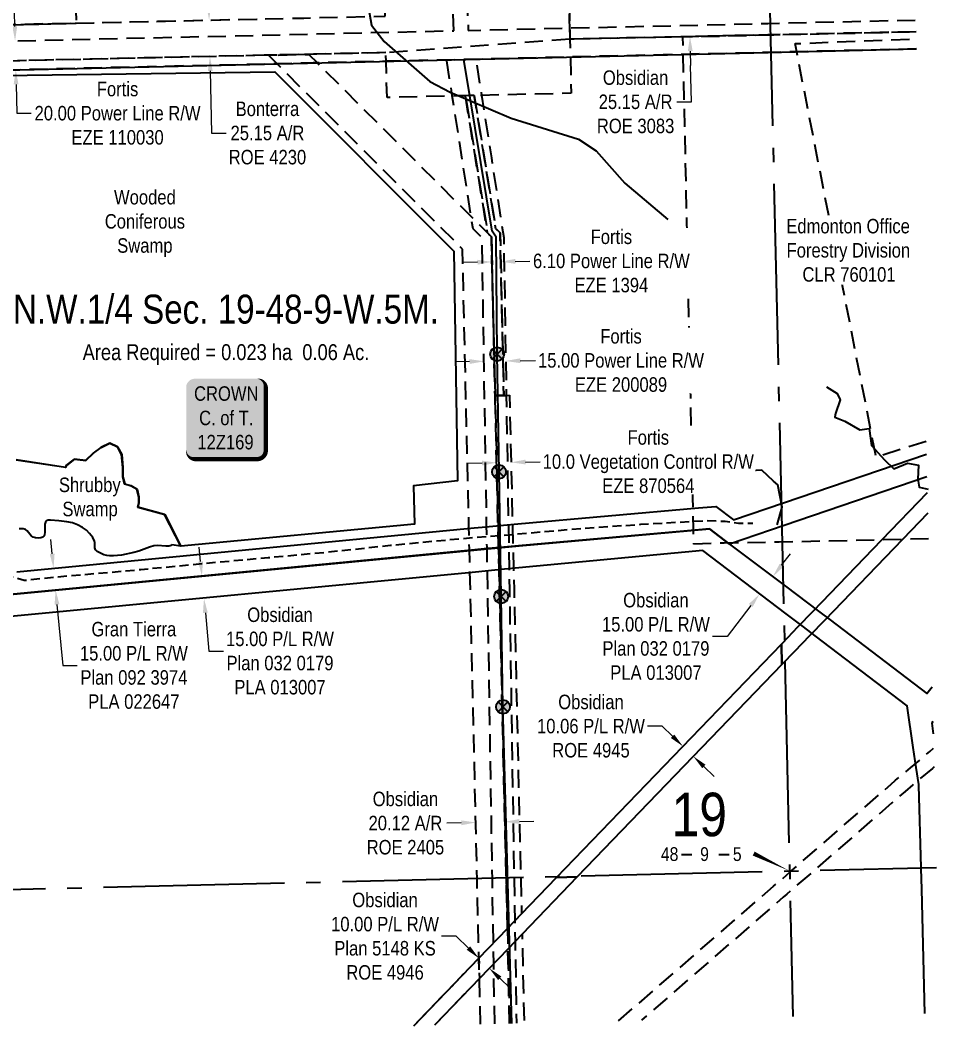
# Model space of a CAD drawing. Extents: x 612316 to 614932, y 5890532 to 5892958.
# Drawn here: x 612749 to 613382, y 5890847 to 5891552 of the extents above; entities that cross this region are included whole.
import ezdxf
from ezdxf.enums import TextEntityAlignment as Align

# ---------------------------------------------------------------- set-up
doc = ezdxf.new("R2010")
doc.units = 0
doc.header["$LTSCALE"] = 5
doc.header["$PDSIZE"] = 0.5
for name, pattern in [('foc-ACCESSROAD', [3.75, 2.5, -1.25]), ('foc-FLOWLINE', [3.75, 2.5, -1.25]), ('foc-QUARTERLINE', [33, 25, -3, 2, -3]), ('POWERLINE5', [7.8, 2.4, -0.6, 0.6, -0.6, 0.6, -0.6, 2.4]), ('UG_PIPE', [1.875, 1.25, -0.625])]:
    doc.linetypes.add(name, pattern=pattern)
doc.layers.get('Defpoints').update_dxf_attribs({"color": 9})
for name, color, linetype in [('10', 1, 'Continuous'), ('9', 3, 'Continuous'), ('AS-OWNER', 7, 'Continuous'), ('AS-PIPE-UG', 44, 'UG_PIPE'), ('AS-POWER', 104, 'foc-POWER'), ('AS-POWER-EXISTING', 72, 'POWERLINE5'), ('C-AR', 13, 'foc-ACCESSROAD'), ('C-RW', 13, 'Continuous'), ('C-SYMBOL', 7, 'Continuous'), ('C-WS', 13, 'foc-ACCESSROAD'), ('F-AR', 190, 'foc-ACCESSROAD'), ('F-EZE', 190, 'foc-FLOWLINE'), ('F-RW', 190, 'Continuous'), ('F-WS', 190, 'foc-ACCESSROAD'), ('L-AREAREQUIRED', 7, 'Continuous'), ('L-SECLBL', 7, 'Continuous'), ('L-SECQ', 8, 'foc-QUARTERLINE'), ('T-SLOPE', 48, 'Continuous'), ('T-WATER', 160, 'Continuous'), ('WETLAND', 143, 'Continuous')]:
    doc.layers.add(name, color=color, linetype=linetype)
for name, color, linetype, lineweight in [('C-RW-T', 13, 'Continuous', 9), ('C-WS-T', 13, 'Continuous', 9), ('F-AR-T', 190, 'Continuous', 9), ('F-EZE-T', 190, 'Continuous', 9), ('F-RW-T', 190, 'Continuous', 9), ('F-WS-T', 190, 'Continuous', 9)]:
    doc.layers.add(name, color=color, linetype=linetype, lineweight=lineweight)
doc.styles.add('100L', font='ARIALN.TTF', dxfattribs={"height": 11})
doc.styles.add('175L', font='ARIALN.TTF', dxfattribs={"height": 20})
doc.styles.add('80', font='ARIALN.TTF', dxfattribs={"height": 10})
doc.styles.add('80CG', font='ARIALN.TTF', dxfattribs={"height": 10})
doc.styles.add('80L', font='ARIALN.TTF', dxfattribs={"height": 10})
doc.styles.add('foc-LtypeFont', font='ARIALN.TTF', dxfattribs={"height": 7.35})
doc.styles.add('SIMPLEX', font='ARIALN.TTF')
doc.linetypes.add('foc-POWER', pattern='A,6,-1,["P",foc-LtypeFont,S=0.2,R=0,X=-0.625,Y=-0.75],-1.24,4', length=12.24)
doc.linetypes.add('foc-TOPO-flowdirection-NOLINE', pattern='A,0,[">",foc-LtypeFont,S=0.3,R=0,X=0,Y=-0.945],-20,[">",foc-LtypeFont,S=0.3,R=0,X=0,Y=-0.945],0', length=20)
doc.dimstyles.new('Compass 5 000', dxfattribs={"dimscale": 5, "dimtxt": 9, "dimasz": 2, "dimexe": 0.2, "dimexo": 0.0625, "dimgap": 0.5, "dimtad": 0, "dimtih": 1, "dimtoh": 1, "dimzin": 0, "dimdsep": 46, "dimtxsty": '80CG', "dimcen": 0.1, "dimse1": 1, "dimse2": 1, "dimclrd": 256, "dimclrt": 256, "dimaunit": 1, "dimadec": 4, "dimazin": 0, "dimtfac": 0.06, "dimtofl": 0, "dimtmove": 0, "dimatfit": 1, "dimfxl": 0.2, "dimtolj": 1, "dimtzin": 0, "dimlwd": -1, "dimarcsym": 0})

# ---------------------------------------------------------------- blocks, each defined once
blk = doc.blocks.new('L-SECLBL')
at = {"layer": '9', "color": 7}
for p, q in [((-5.08, -27.83), (-12.29, -27.83)), ((20.7, -27.83), (13.5, -27.83))]:
    blk.add_line(p, q, dxfattribs=at)
at = {"layer": '10', "color": 2, "style": 'SIMPLEX'}
blk.add_attdef('SEC', text='', height=30, dxfattribs=at).set_placement((0, 0), align=Align.MIDDLE)
at = {"layer": '10', "color": 5, "style": '80L'}
blk.add_attdef('TWP', text='', height=9.5, dxfattribs=at).set_placement((-14.43, -27.37), align=Align.MIDDLE_RIGHT)
blk.add_attdef('RGE', text='', height=9.5, dxfattribs=at).set_placement((3.62, -27.37), align=Align.MIDDLE_CENTER)
blk.add_attdef('MER', text='', height=9.5, dxfattribs=at).set_placement((23.17, -27.37), align=Align.MIDDLE_LEFT)
blk = doc.blocks.new('*D422')
at = {"layer": 'C-RW-T', "transparency": 16777216}
for p, q in [((613274.76, 5891176.31), (613280.84, 5891184.25)), ((613253.48, 5891148.52), (613237.09, 5891127.11)), ((613237.09, 5891127.11), (613227.09, 5891127.11))]:
    blk.add_line(p, q, dxfattribs=at)
for points in [[(613273.44, 5891177.32), (613276.09, 5891175.29), (613268.68, 5891168.37)], [(613252.16, 5891149.53), (613254.8, 5891147.5), (613259.56, 5891156.45)]]:
    blk.add_solid(points, dxfattribs=at)
at = {"layer": 'Defpoints', "color": 0, "transparency": 16777216}
for p in [(613252.78, 5891180.55), (613243.66, 5891168.63), (613259.56, 5891156.45)]:
    blk.add_point(p, dxfattribs=at)
at = {"layer": 'C-RW-T', "transparency": 16777216, "insert": (613188, 5891127.11), "char_height": 10, "attachment_point": 5, "style": '80CG'}
blk.add_mtext('\\A1;Obsidian\\P15.00 P/L R/W\\PPlan 032 0179\\PPLA 013007', dxfattribs=at)
blk = doc.blocks.new('*D423')
at = {"layer": 'C-RW-T', "transparency": 16777216}
for p, q in [((612873.64, 5891178.77), (612872.72, 5891188.73)), ((612876.93, 5891143.37), (612879.38, 5891117.03)), ((612879.38, 5891117.03), (612889.38, 5891117.03))]:
    blk.add_line(p, q, dxfattribs=at)
for points in [[(612875.3, 5891178.93), (612871.98, 5891178.62), (612874.57, 5891168.82)], [(612878.59, 5891143.53), (612875.27, 5891143.22), (612876.01, 5891153.33)]]:
    blk.add_solid(points, dxfattribs=at)
at = {"layer": 'Defpoints', "color": 0, "transparency": 16777216}
for p in [(612941.55, 5891175.04), (612942.99, 5891159.56), (612876.01, 5891153.33)]:
    blk.add_point(p, dxfattribs=at)
at = {"layer": 'C-RW-T', "transparency": 16777216, "insert": (612928.47, 5891117.03), "char_height": 10, "attachment_point": 5, "style": '80CG'}
blk.add_mtext('\\A1;Obsidian\\P15.00 P/L R/W\\PPlan 032 0179\\PPLA 013007', dxfattribs=at)
blk = doc.blocks.new('*D425')
at = {"layer": 'C-RW-T', "transparency": 16777216}
for p, q in [((613053.64, 5890998.47), (613043.64, 5890998.24)), ((613093.75, 5890999.4), (613103.75, 5890999.64))]:
    blk.add_line(p, q, dxfattribs=at)
for points in [[(613053.6, 5891000.14), (613053.67, 5890996.81), (613063.63, 5890998.71)], [(613093.71, 5891001.07), (613093.79, 5890997.74), (613083.76, 5890999.17)]]:
    blk.add_solid(points, dxfattribs=at)
at = {"layer": 'Defpoints', "color": 0, "transparency": 16777216}
for p in [(613062.55, 5891045.45), (613082.67, 5891045.92), (613063.63, 5890998.71)]:
    blk.add_point(p, dxfattribs=at)
at = {"layer": 'C-RW-T', "transparency": 16777216, "insert": (613015.07, 5890998.24), "char_height": 10, "attachment_point": 5, "style": '80CG'}
blk.add_mtext('\\A1;Obsidian\\P20.12 A/R\\PROE 2405', dxfattribs=at)
blk = doc.blocks.new('*D426')
at = {"layer": 'C-RW-T', "transparency": 16777216}
for p, q in [((613192.25, 5891065.18), (613182.25, 5891065.18)), ((613199.46, 5891058.24), (613192.25, 5891065.18)), ((613221.1, 5891037.39), (613228.3, 5891030.45))]:
    blk.add_line(p, q, dxfattribs=at)
for points in [[(613200.61, 5891059.44), (613198.3, 5891057.04), (613206.66, 5891051.3)], [(613222.26, 5891038.59), (613219.94, 5891036.19), (613213.9, 5891044.32)]]:
    blk.add_solid(points, dxfattribs=at)
at = {"layer": 'Defpoints', "color": 0, "transparency": 16777216}
for p in [(613219.12, 5891064.24), (613226.36, 5891057.26), (613206.66, 5891051.3)]:
    blk.add_point(p, dxfattribs=at)
at = {"layer": 'C-RW-T', "transparency": 16777216, "insert": (613143.17, 5891065.18), "char_height": 10, "attachment_point": 5, "style": '80CG'}
blk.add_mtext('\\A1;Obsidian\\P10.06 P/L R/W\\PROE 4945', dxfattribs=at)
blk = doc.blocks.new('*D427')
at = {"layer": 'C-RW-T', "transparency": 16777216}
for p, q in [((613050.08, 5890920.17), (613040.08, 5890920.17)), ((613058.56, 5890911.99), (613050.08, 5890920.17)), ((613080.18, 5890891.18), (613087.38, 5890884.24))]:
    blk.add_line(p, q, dxfattribs=at)
for points in [[(613059.72, 5890913.19), (613057.41, 5890910.79), (613065.77, 5890905.05)], [(613081.33, 5890892.38), (613079.02, 5890889.98), (613072.97, 5890898.11)]]:
    blk.add_solid(points, dxfattribs=at)
at = {"layer": 'Defpoints', "color": 0, "transparency": 16777216}
for p in [(613103.7, 5890944.44), (613110.9, 5890937.5), (613072.97, 5890898.11)]:
    blk.add_point(p, dxfattribs=at)
at = {"layer": 'C-RW-T', "transparency": 16777216, "insert": (613000.99, 5890920.17), "char_height": 10, "attachment_point": 5, "style": '80CG'}
blk.add_mtext('\\A1;Obsidian\\P10.00 P/L R/W\\PPlan 5148 KS\\PROE 4946', dxfattribs=at)
blk = doc.blocks.new('*D428')
at = {"layer": 'C-RW-T', "transparency": 16777216}
for p, q in [((612884.9, 5891658.66), (612884.66, 5891668.65)), ((612885.75, 5891623.65), (612886.6, 5891588.43)), ((612886.6, 5891588.43), (612896.6, 5891588.43))]:
    blk.add_line(p, q, dxfattribs=at)
for points in [[(612886.57, 5891658.7), (612883.24, 5891658.62), (612885.15, 5891648.66)], [(612887.42, 5891623.69), (612884.08, 5891623.61), (612885.51, 5891633.65)]]:
    blk.add_solid(points, dxfattribs=at)
at = {"layer": 'Defpoints', "color": 0, "transparency": 16777216}
for p in [(612897.6, 5891648.96), (612885.51, 5891633.65), (612897.97, 5891633.95)]:
    blk.add_point(p, dxfattribs=at)
at = {"layer": 'C-RW-T', "transparency": 16777216, "insert": (612935.69, 5891588.43), "char_height": 10, "attachment_point": 5, "style": '80CG', "bg_fill": 3, "box_fill_scale": 1.1, "bg_fill_color": 256, "bg_fill_true_color": 13158600, "bg_fill_transparency": 0}
blk.add_mtext('\\A1;Obsidian\\P15.00 P/L R/W\\PPlan 882 1929\\PPLA 870681', dxfattribs=at)
blk = doc.blocks.new('*D429')
at = {"layer": 'C-WS-T', "transparency": 16777216}
for p, q in [((613210.74, 5891576.31), (613210.52, 5891586.3)), ((613211.72, 5891531.17), (613211.94, 5891521.17)), ((613212.48, 5891496.11), (613211.94, 5891521.17)), ((613202.48, 5891496.11), (613212.48, 5891496.11))]:
    blk.add_line(p, q, dxfattribs=at)
for points in [[(613212.41, 5891576.34), (613209.07, 5891576.27), (613210.96, 5891566.31)], [(613213.39, 5891531.2), (613210.05, 5891531.13), (613211.5, 5891541.16)]]:
    blk.add_solid(points, dxfattribs=at)
at = {"layer": 'Defpoints', "color": 0, "transparency": 16777216}
for p in [(613170.26, 5891565.42), (613170.81, 5891540.28), (613211.5, 5891541.16)]:
    blk.add_point(p, dxfattribs=at)
at = {"layer": 'C-WS-T', "transparency": 16777216, "insert": (613173.95, 5891496.11), "char_height": 10, "attachment_point": 5, "style": '80CG'}
blk.add_mtext('\\A1;Obsidian\\P25.15 A/R\\PROE 3083', dxfattribs=at)
blk = doc.blocks.new('*D430')
at = {"layer": 'Defpoints', "color": 0, "transparency": 16777216}
for p in [(612888.68, 5891552.75), (612880.1, 5891527.42), (612889.24, 5891527.63)]:
    blk.add_point(p, dxfattribs=at)
at = {"layer": 'F-AR-T', "transparency": 16777216}
for p, q in [((612879.32, 5891562.55), (612879.1, 5891572.55)), ((612880.33, 5891517.43), (612881.28, 5891474.58)), ((612881.28, 5891474.58), (612891.28, 5891474.58))]:
    blk.add_line(p, q, dxfattribs=at)
for points in [[(612880.99, 5891562.58), (612877.66, 5891562.51), (612879.54, 5891552.55)], [(612881.99, 5891517.46), (612878.66, 5891517.39), (612880.1, 5891527.42)]]:
    blk.add_solid(points, dxfattribs=at)
at = {"layer": 'F-AR-T', "transparency": 16777216, "insert": (612919.81, 5891474.58), "char_height": 10, "attachment_point": 5, "style": '80CG'}
blk.add_mtext('\\A1;Bonterra\\P25.15 A/R\\PROE 4230', dxfattribs=at)
blk = doc.blocks.new('*D431')
at = {"layer": 'Defpoints', "color": 0, "transparency": 16777216}
for p in [(612854.9, 5891540.74), (612746.05, 5891518.21), (612855.36, 5891520.74)]:
    blk.add_point(p, dxfattribs=at)
at = {"layer": 'F-EZE-T', "transparency": 16777216}
for p, q in [((612745.35, 5891548.2), (612745.12, 5891558.2)), ((612746.28, 5891508.21), (612746.74, 5891488.24)), ((612746.74, 5891488.24), (612756.74, 5891488.24))]:
    blk.add_line(p, q, dxfattribs=at)
for points in [[(612747.02, 5891548.24), (612743.68, 5891548.16), (612745.58, 5891538.2)], [(612747.94, 5891508.25), (612744.61, 5891508.17), (612746.05, 5891518.21)]]:
    blk.add_solid(points, dxfattribs=at)
at = {"layer": 'F-EZE-T', "transparency": 16777216, "insert": (612816.33, 5891488.24), "char_height": 10, "attachment_point": 5, "style": '80CG'}
blk.add_mtext('\\A1;Fortis\\P20.00 Power Line R/W\\PEZE 110030', dxfattribs=at)
blk = doc.blocks.new('*D435')
at = {"layer": 'Defpoints', "color": 0, "transparency": 16777216}
for p in [(613068.79, 5891349.53), (613083.79, 5891349.77), (613084.31, 5891317.27)]:
    blk.add_point(p, dxfattribs=at)
at = {"layer": 'F-EZE-T', "transparency": 16777216}
for p, q in [((613059.32, 5891316.87), (613049.32, 5891316.71)), ((613094.31, 5891317.43), (613104.76, 5891317.6))]:
    blk.add_line(p, q, dxfattribs=at)
for points in [[(613059.29, 5891318.53), (613059.35, 5891315.2), (613069.32, 5891317.03)], [(613094.28, 5891319.1), (613094.34, 5891315.77), (613084.31, 5891317.27)]]:
    blk.add_solid(points, dxfattribs=at)
at = {"layer": 'F-EZE-T', "transparency": 16777216, "insert": (613163.9, 5891317.6), "char_height": 10, "attachment_point": 5, "style": '80CG', "bg_fill": 3, "box_fill_scale": 1.1, "bg_fill_color": 256, "bg_fill_true_color": 13158600, "bg_fill_transparency": 0}
blk.add_mtext('\\A1;Fortis\\P15.00 Power Line R/W\\PEZE 200089', dxfattribs=at)
blk = doc.blocks.new('*D436')
at = {"layer": 'Defpoints', "color": 0, "transparency": 16777216}
for p in [(613077.61, 5891264.08), (613087.59, 5891264.31), (613087.99, 5891247.28)]:
    blk.add_point(p, dxfattribs=at)
at = {"layer": 'F-EZE-T', "transparency": 16777216}
for p, q in [((613068.02, 5891246.82), (613058.02, 5891246.58)), ((613097.99, 5891247.52), (613107.99, 5891247.75))]:
    blk.add_line(p, q, dxfattribs=at)
for points in [[(613067.98, 5891248.48), (613068.05, 5891245.15), (613078.01, 5891247.05)], [(613097.95, 5891249.18), (613098.03, 5891245.85), (613087.99, 5891247.28)]]:
    blk.add_solid(points, dxfattribs=at)
at = {"layer": 'F-EZE-T', "transparency": 16777216, "insert": (613182.74, 5891247.75), "char_height": 10, "attachment_point": 5, "style": '80CG', "bg_fill": 3, "box_fill_scale": 1.1, "bg_fill_color": 256, "bg_fill_true_color": 13158600, "bg_fill_transparency": 0}
blk.add_mtext('\\A1;Fortis\\P10.0 Vegetation Control R/W\\PEZE 870564', dxfattribs=at)
blk = doc.blocks.new('*D437')
at = {"layer": 'Defpoints', "color": 0, "transparency": 16777216}
for p in [(613080.89, 5891385.8), (613075.84, 5891340.7), (613081.92, 5891340.84)]:
    blk.add_point(p, dxfattribs=at)
at = {"layer": 'F-EZE-T', "transparency": 16777216}
for p, q in [((613064.81, 5891385.43), (613054.81, 5891385.2)), ((613090.89, 5891386.03), (613100.89, 5891386.26))]:
    blk.add_line(p, q, dxfattribs=at)
for points in [[(613064.77, 5891387.1), (613064.85, 5891383.77), (613074.8, 5891385.66)], [(613090.85, 5891387.7), (613090.93, 5891384.36), (613080.89, 5891385.8)]]:
    blk.add_solid(points, dxfattribs=at)
at = {"layer": 'F-EZE-T', "transparency": 16777216, "insert": (613157.25, 5891386.26), "char_height": 10, "attachment_point": 5, "style": '80CG', "bg_fill": 3, "box_fill_scale": 1.1, "bg_fill_color": 256, "bg_fill_true_color": 13158600, "bg_fill_transparency": 0}
blk.add_mtext('\\A1;Fortis\\P6.10 Power Line R/W\\PEZE 1394', dxfattribs=at)
blk = doc.blocks.new('*D438')
at = {"layer": 'Defpoints', "color": 0, "transparency": 16777216}
for p in [(612797.91, 5891176.56), (612773.56, 5891159.17), (612799.33, 5891161.62)]:
    blk.add_point(p, dxfattribs=at)
at = {"layer": 'F-RW-T', "transparency": 16777216}
for p, q in [((612771.19, 5891184.07), (612770.25, 5891194.02)), ((612774.51, 5891149.21), (612778.51, 5891107.1)), ((612778.51, 5891107.1), (612788.51, 5891107.1))]:
    blk.add_line(p, q, dxfattribs=at)
for points in [[(612772.85, 5891184.22), (612769.54, 5891183.91), (612772.14, 5891174.11)], [(612776.16, 5891149.37), (612772.85, 5891149.06), (612773.56, 5891159.17)]]:
    blk.add_solid(points, dxfattribs=at)
at = {"layer": 'F-RW-T', "transparency": 16777216, "insert": (612827.59, 5891107.1), "char_height": 10, "attachment_point": 5, "style": '80CG'}
blk.add_mtext('\\A1;Gran Tierra\\P15.00 P/L R/W\\PPlan 092 3974\\PPLA 022647', dxfattribs=at)
blk = doc.blocks.new('POWERPOLE')
h = blk.add_hatch(color=255)
edge = h.paths.add_edge_path()
edge.add_arc((0, 0), 0.96, 0, 360)
at = {"linetype": 'Continuous'}
for p, q in [((0.68, -0.68), (-0.68, 0.68)), ((-0.68, -0.68), (0.68, 0.68))]:
    blk.add_line(p, q, dxfattribs=at)
blk.add_circle((0, 0), 0.96, dxfattribs=at)
blk = doc.blocks.new('*U457')
h = blk.add_hatch(color=255)
edge = h.paths.add_edge_path()
edge.add_line((-21.5, -28.5), (21.5, -28.5))
edge.add_arc((21.5, -22.5), 6, 270, 360)
edge.add_line((27.5, -22.5), (27.5, 21))
edge.add_arc((21.5, 21), 6, 0, 90)
edge.add_line((21.5, 27), (-21.5, 27))
edge.add_arc((-21.5, 21), 6, 90, 180)
edge.add_line((-27.5, 21), (-27.5, -22.5))
edge.add_arc((-21.5, -22.5), 6, 180, 270)
at = {"color": 14, "flags": 128}
blk.add_lwpolyline([(-21.5, -28.5, 3, 3, 0), (21.5, -28.5, 3, 3, 0.414214), (27.5, -22.5, 3, 3, 0), (27.5, 21, 3, 0, 0.414214), (21.5, 27, 0, 0, 0), (-21.5, 27, 0, 0, 0.414214), (-27.5, 21, 0, 0, 0), (-27.5, -22.5, 0, 3, 0.414214)], format="xyseb", close=True, dxfattribs=at)
at = {"color": 14, "style": '80'}
blk.add_attdef('ENTER_TEXT_001', (-26.85, -4.92), '', height=10, dxfattribs=at)

msp = doc.modelspace()

# ---------------------------------------------------------------- linework, layer by layer
at = {"layer": 'AS-PIPE-UG', "flags": 128}
msp.add_lwpolyline([(612498.58, 5891207.483), (612521.492, 5891208.147), (612547.125, 5891208.459), (612572.439, 5891209.513), (612601.829, 5891210.162), (612624.884, 5891210.695), (612650.835, 5891211.828), (612665.73, 5891211.109), (612674.047, 5891211.163), (612679.461, 5891210.425), (612689.743, 5891206.784), (612701.46, 5891199.426), (612715.7, 5891191.57), (612727.946, 5891178.479), (612734.801, 5891174.003), (612742.986, 5891168.592), (612751.956, 5891165.912), (612772.942, 5891168.174), (612790.912, 5891169.64), (612832.442, 5891173.363), (612875.096, 5891177.498), (612920.412, 5891181.606), (612962.004, 5891185.462), (613004.863, 5891190.061), (613054.015, 5891194.755), (613090.991, 5891197.731), (613136.111, 5891201.664), (613177.528, 5891204.517), (613222.379, 5891207.077), (613235.863, 5891206.668), (613244.974, 5891205.25), (613254.933, 5891205.344)], dxfattribs=at)
at = {"layer": 'AS-POWER', "flags": 128}
for points in [[(612609.173, 5891521.387), (612609.321, 5891515.039), (613265.589, 5891530.271), (613367.854, 5891532.644)], [(613088.634, 5890860.006), (613082.407, 5891078.557), (613081.125, 5891154.723), (613079.68, 5891240.766), (613078.438, 5891321.952), (613077.598, 5891402.771), (613074.953, 5891406.884), (613055.324, 5891525.381)]]:
    msp.add_lwpolyline(points, dxfattribs=at)
at = {"layer": 'C-AR', "flags": 128}
msp.add_lwpolyline([(613020.76, 5890858.371), (613065.804, 5890905.113), (613066.132, 5890890.965), (613035.055, 5890858.715)], dxfattribs=at)
at = {"layer": 'C-RW', "flags": 128}
for points in [[(613375.732, 5891212.248), (613358.18, 5891194.036), (613304.539, 5891138.385), (613294.063, 5891127.515), (613283.578, 5891116.638), (613274.918, 5891107.65), (613274.605, 5891121.823), (613275.535, 5891122.788), (613286.019, 5891133.665), (613296.496, 5891144.535), (613343.913, 5891193.729), (613375.385, 5891226.381)], [(613020.76, 5890858.371), (613065.804, 5890905.113), (613085.467, 5890925.517), (613095.24, 5890935.659), (613119.414, 5890960.755), (613133.705, 5890961.096), (613095.569, 5890921.513), (613085.796, 5890911.37), (613066.132, 5890890.965), (613035.055, 5890858.715)]]:
    msp.add_lwpolyline(points, dxfattribs=at)
at = {"layer": 'C-RW'}
for points in [[(612742.193, 5891156.17), (613093.541, 5891189.756), (613093.541, 5891189.756), (613093.541, 5891189.756), (613093.541, 5891189.756), (613224.974, 5891201.409), (613224.974, 5891201.409), (613238.853, 5891190.835), (613277.479, 5891161.939), (613300.294, 5891144.644), (613308.351, 5891138.512), (613375.139, 5891087.686), (613378.681, 5891092.339)], [(613373.671, 5890866.875), (613371.465, 5890952.591), (613371.096, 5890966.933), (613371.079, 5890967.598), (613369.623, 5891024.175), (613369.502, 5891024.99), (613367.761, 5891036.7), (613365.703, 5891050.534), (613361.447, 5891079.259), (613297.9, 5891127.618), (613289.842, 5891133.75), (613277.947, 5891142.735), (613220.465, 5891186.544), (613093.424, 5891174.431), (613083.439, 5891173.479), (613063.35, 5891171.564), (612740.196, 5891140.771)], [(613379.27, 5891068.357), (613378.387, 5891067.196), (613379.48, 5891059.846)]]:
    msp.add_lwpolyline(points, dxfattribs=at)
at = {"layer": 'C-RW', "flags": 128}
msp.add_lwpolyline([(613274.918, 5891107.65), (613133.705, 5890961.096), (613119.414, 5890960.755), (613274.605, 5891121.823), (613274.918, 5891107.65)], close=True, dxfattribs=at)
at = {"layer": 'C-WS'}
msp.add_line((613367.561, 5891544.558), (613128.632, 5891539.36), dxfattribs=at)
at = {"layer": 'C-WS', "flags": 128}
for points in [[(612786.106, 5891621.237), (612787.726, 5891550.393), (612738.956, 5891549.288), (612728.442, 5891549.049), (612667.69, 5891547.672), (612665.823, 5891628.334), (612783.204, 5891631.176), (612785.854, 5891631.24), (612786.106, 5891621.237)], [(613128.058, 5891564.517), (613128.319, 5891553.071), (613128.456, 5891547.083), (613128.632, 5891539.36), (613128.778, 5891532.955), (613128.911, 5891527.091), (613129.483, 5891502.047), (613062.596, 5891500.521), (613056.459, 5891500.381), (613002.344, 5891499.147), (613001.72, 5891524.135), (613001.571, 5891530.11), (612948.377, 5891528.908), (612945.363, 5891528.842), (612920.476, 5891528.319), (612917.462, 5891528.256), (612659.538, 5891522.506), (612647.649, 5891522.241), (612622.625, 5891521.686), (612609.173, 5891521.387), (612584.165, 5891520.832), (612554.183, 5891520.135), (612504.835, 5891518.883), (612489.584, 5891518.494), (612473.853, 5891518.094), (612473.274, 5891543.252), (612489.099, 5891543.654), (612504.35, 5891544.041), (612553.573, 5891545.29), (612583.589, 5891545.982), (612667.69, 5891547.672), (612728.442, 5891549.049), (612738.956, 5891549.288), (612787.726, 5891550.393), (612916.917, 5891553.414), (612944.812, 5891554), (613000.996, 5891555.281), (612999.445, 5891626.286), (613032.651, 5891627.043), (613052.777, 5891627.502), (613126.583, 5891629.186), (613128.058, 5891564.517)]]:
    msp.add_lwpolyline(points, close=True, dxfattribs=at)
for points in [[(613367.563, 5891544.5), (613265.323, 5891542.298), (613206.613, 5891541.036), (613128.632, 5891539.36), (613128.456, 5891547.083), (613128.319, 5891553.071), (613128.058, 5891564.517), (613264.768, 5891567.455), (613366.944, 5891569.651)], [(613066.861, 5890859.482), (613066.131, 5890890.965), (613065.803, 5890905.112), (613064.543, 5890959.443), (613059.963, 5891156.963), (613059.613, 5891172.003), (613059.246, 5891187.831), (613058.897, 5891202.874), (613054.451, 5891394.498), (612926.415, 5891522.386), (612920.476, 5891528.319), (612945.363, 5891528.842), (612948.377, 5891528.908), (612954.256, 5891523.033), (613060.441, 5891416.97), (613071.763, 5891405.661), (613074.39, 5891403.037), (613076.934, 5891293.359), (613078.993, 5891204.674), (613079.342, 5891189.639), (613079.708, 5891173.872), (613080.056, 5891158.832), (613084.668, 5890959.924), (613085.467, 5890925.518), (613085.795, 5890911.37), (613086.987, 5890859.967)], [(613162.242, 5890861.78), (613269.236, 5890954.676), (613278.124, 5890962.392), (613280.68, 5890964.611), (613350.22, 5891024.988), (613353.469, 5891027.81), (613363.713, 5891036.436), (613377.206, 5891047.799), (613379.724, 5891049.92)], [(613380.041, 5891037.028), (613378.92, 5891036.085), (613365.427, 5891024.722), (613360.068, 5891020.208), (613350.809, 5891012.168), (613296.466, 5890964.986), (613278.413, 5890949.313), (613275.835, 5890947.075), (613178.033, 5890862.161)]]:
    msp.add_lwpolyline(points, dxfattribs=at)
at = {"layer": 'F-AR'}
for points in [[(612738.956, 5891549.288), (612787.726, 5891550.393), (612916.917, 5891553.414)], [(613367.563, 5891544.5), (613265.324, 5891542.298), (613206.613, 5891541.036), (613128.632, 5891539.36), (613001.571, 5891530.11), (612948.377, 5891528.908), (612945.363, 5891528.842), (612920.476, 5891528.319), (612917.462, 5891528.256), (612659.538, 5891522.506)]]:
    msp.add_lwpolyline(points, dxfattribs=at)
at = {"layer": 'F-EZE', "flags": 128}
for points in [[(613367.854, 5891532.641), (613265.589, 5891530.271), (613206.875, 5891528.904), (613128.911, 5891527.091), (613001.72, 5891524.135), (612951.3, 5891522.965), (612923.408, 5891522.317), (612659.688, 5891516.204), (612609.321, 5891515.039), (612609.173, 5891521.387), (612608.856, 5891535.025), (612732.367, 5891537.892), (612728.442, 5891549.049), (612726.373, 5891554.931), (612735.803, 5891558.248), (612738.956, 5891549.288), (612742.878, 5891538.136), (613048.439, 5891545.228), (613047.873, 5891558.688), (613046.626, 5891588.377), (613056.614, 5891588.798), (613057.849, 5891559.412), (613058.435, 5891545.459), (613128.456, 5891547.083), (613265.148, 5891550.258), (613367.363, 5891552.631)], [(613076.698, 5890859.719), (613076.028, 5890901.234), (613075.798, 5890915.484), (613075.085, 5890959.694), (613071.883, 5891158.071), (613071.64, 5891173.122), (613071.384, 5891188.942), (613071.141, 5891203.986), (613067.939, 5891402.385), (613061.755, 5891408.563), (613060.441, 5891416.97), (613047.433, 5891500.175), (613043.535, 5891525.107), (613063.632, 5891525.574), (613064.031, 5891523.482), (613067.624, 5891500.636), (613074.403, 5891457.528), (613082.936, 5891402.442), (613084.694, 5891293.539), (613086.119, 5891205.298), (613086.362, 5891190.253), (613086.616, 5891174.514), (613086.859, 5891159.464), (613090.078, 5890960.053), (613090.55, 5890930.792), (613090.78, 5890916.543), (613091.692, 5890860.08)], [(613086.987, 5890859.967), (613085.795, 5890911.37), (613090.78, 5890916.543), (613095.569, 5890921.513), (613096.99, 5890860.208)]]:
    msp.add_lwpolyline(points, dxfattribs=at)
for points in [[(613062.596, 5891500.522), (613077.465, 5891408.549), (613080.436, 5891405.613), (613083.008, 5891293.5), (613076.925, 5891293.359), (613074.39, 5891403.037), (613071.765, 5891405.649), (613056.459, 5891500.382), (613062.596, 5891500.522)], [(613076.925, 5891293.359), (613083.008, 5891293.5), (613080.436, 5891405.613), (613077.465, 5891408.549), (613062.596, 5891500.522), (613056.459, 5891500.382), (613071.765, 5891405.649), (613074.39, 5891403.037), (613076.925, 5891293.359)], [(613083.008, 5891293.5), (613084.694, 5891293.539), (613086.909, 5891293.591), (613088.97, 5891205.548), (613089.323, 5891190.513), (613089.688, 5891174.801), (613090.034, 5891159.76), (613094.67, 5890960.163), (613095.241, 5890935.659), (613090.55, 5890930.793), (613085.467, 5890925.518), (613084.668, 5890959.924), (613080.05, 5891158.832), (613079.703, 5891173.872), (613079.337, 5891189.639), (613078.986, 5891204.674), (613076.925, 5891293.359), (613083.008, 5891293.5)]]:
    msp.add_lwpolyline(points, close=True, dxfattribs=at)
at = {"layer": 'F-RW'}
for points in [[(612746.732, 5891171.684), (613062.617, 5891202.041), (613067.975, 5891202.557), (613082.711, 5891203.863), (613092.699, 5891204.748), (613217.336, 5891215.799), (613229.448, 5891216.872), (613241.491, 5891207.685), (613276.138, 5891219.448), (613374.732, 5891252.921)], [(613375.119, 5891237.182), (613276.503, 5891203.677), (613238.853, 5891190.835), (613224.974, 5891201.409), (613217.678, 5891200.762), (613093.065, 5891189.714), (613083.076, 5891188.828), (613069.356, 5891187.612), (613062.982, 5891186.999), (612742.193, 5891156.17)]]:
    msp.add_lwpolyline(points, dxfattribs=at)
at = {"layer": 'F-WS', "flags": 128}
for points in [[(613376.171, 5891194.425), (613358.18, 5891194.037), (613343.913, 5891193.729), (613273.051, 5891192.198), (613235.127, 5891191.472), (613214.184, 5891190.925), (613213.956, 5891201.426), (613213.631, 5891216.463), (613206.876, 5891528.904), (613206.75, 5891534.705), (613206.614, 5891541.036), (613265.323, 5891542.298), (613367.563, 5891544.5)], [(613374.514, 5891261.793), (613340.065, 5891250.734), (613284.026, 5891536.313), (613367.682, 5891539.65)]]:
    msp.add_lwpolyline(points, dxfattribs=at)
at = {"layer": 'L-SECLBL', "flags": 128}
msp.add_lwpolyline([(613280.306, 5890965.221, 0, 3, 0), (613255.469, 5890977.243, 3, 3, 0)], format="xyseb", dxfattribs=at)
at = {"layer": 'L-SECQ', "flags": 128}
for points in [[(613261.874, 5891769.407), (613282.61, 5890864.68)], [(612476.652, 5890946.251), (613381.748, 5890967.616)]]:
    msp.add_lwpolyline(points, dxfattribs=at)
at = {"layer": 'T-SLOPE', "flags": 128}
for points in [[(613305.768, 5891299.48), (613313.219, 5891294.845), (613315.305, 5891290.393), (613311.864, 5891280.986), (613311.445, 5891278.375), (613318.495, 5891275.77), (613328.819, 5891269.851), (613335.207, 5891270.592), (613336.872, 5891258.94), (613345.717, 5891249.04), (613352.163, 5891242.75), (613361.577, 5891246.626), (613369.296, 5891245.375), (613368.857, 5891235.789), (613369.629, 5891230.131), (613376.053, 5891228.803)], [(613271.621, 5891204.096), (613275.058, 5891216.37), (613272.078, 5891231.841), (613269.276, 5891234.201), (613261.085, 5891241.798), (613245.544, 5891240.935), (613234.303, 5891249.57), (613232.153, 5891262.649), (613241.677, 5891267.975)]]:
    msp.add_lwpolyline(points, dxfattribs=at)
at = {"layer": 'T-WATER', "linetype": 'foc-TOPO-flowdirection-NOLINE', "flags": 128}
msp.add_lwpolyline([(612749.652, 5891856.62), (612752.543, 5891853.094), (612753.784, 5891835.254), (612759.845, 5891820.164), (612770.585, 5891809.303), (612793.379, 5891790.57), (612803.7, 5891779.822), (612815.652, 5891771.058), (612847.352, 5891741.019), (612860.401, 5891733.993), (612883.529, 5891716.632), (612890.829, 5891702.036), (612900.322, 5891691.155), (612924.708, 5891673.041), (612932.571, 5891660.295), (612938.897, 5891625.393), (612946.52, 5891612.82), (612980.449, 5891580.742), (612988.381, 5891567.402), (612991.649, 5891549.003), (613000.496, 5891537.756), (613031.918, 5891510.205), (613045.984, 5891502.723), (613088.167, 5891484.78), (613134.623, 5891470.409), (613146.739, 5891462.36), (613166.567, 5891440.018), (613196.17, 5891414.871)], dxfattribs=at)
at = {"layer": 'T-WATER', "flags": 128}
msp.add_lwpolyline([(612988.381, 5891567.402), (612991.649, 5891549.003), (613000.496, 5891537.756), (613031.918, 5891510.205), (613045.984, 5891502.723), (613088.167, 5891484.78), (613134.623, 5891470.409), (613146.739, 5891462.36), (613166.567, 5891440.018), (613196.17, 5891414.871)], dxfattribs=at)
at = {"layer": 'WETLAND'}
for points in [[(612668.276, 5891513.485), (612924.823, 5891516.791), (613048.469, 5891393.145), (613051.113, 5891234.456), (613020.698, 5891231.15), (613021.359, 5891204.702), (612860.025, 5891189.494), (612848.785, 5891211.314), (612830.212, 5891216.379), (612830.212, 5891216.379), (612830.943, 5891219.304), (612830.943, 5891223.378), (612829.721, 5891228.675), (612825.647, 5891231.12), (612821.165, 5891232.342), (612819.943, 5891237.231), (612819.943, 5891243.75), (612819.128, 5891252.714), (612816.276, 5891258.01), (612810.979, 5891260.455), (612804.868, 5891257.603), (612799.571, 5891253.529), (612794.274, 5891248.639), (612786.533, 5891249.454), (612780.829, 5891244.972), (612780.481, 5891243.843), (612746.298, 5891249.003)], [(612746.347, 5891249.047), (612780.543, 5891243.885), (612780.891, 5891245.015), (612786.597, 5891249.498), (612794.342, 5891248.683), (612799.64, 5891253.574), (612804.939, 5891257.65), (612811.053, 5891260.503), (612816.352, 5891258.058), (612819.205, 5891252.759), (612819.205, 5891252.759), (612820.02, 5891243.792), (612820.02, 5891237.271), (612821.243, 5891232.38), (612825.726, 5891231.157), (612829.802, 5891228.711), (612831.025, 5891223.413), (612831.025, 5891219.337), (612830.294, 5891216.411), (612848.873, 5891211.344), (612860.118, 5891189.515), (612853.724, 5891190.356), (612853.273, 5891189.892), (612852.584, 5891189.573), (612851.643, 5891189.393), (612849.554, 5891189.374), (612843.834, 5891189.813), (612841.375, 5891189.648), (612838.384, 5891188.823), (612830.957, 5891186.012), (612827.485, 5891185.018), (612818.978, 5891183.261), (612813.569, 5891182.683), (612811.108, 5891182.729), (612808.874, 5891183.021), (612806.84, 5891183.562), (612804.995, 5891184.356), (612802.323, 5891185.801), (612801.026, 5891187.002), (612800.572, 5891188.374), (612800.584, 5891191.654), (612800.365, 5891192.955), (612799.146, 5891195.44), (612797.057, 5891198.247), (612794.827, 5891200.448), (612792.039, 5891202.434), (612788.761, 5891204.154), (612785.151, 5891205.523), (612781.374, 5891206.346), (612775.891, 5891206.846), (612769.987, 5891207.421), (612768.429, 5891207.279), (612767.292, 5891206.846), (612766.591, 5891206.045), (612766.188, 5891204.674), (612766.005, 5891199.028), (612765.793, 5891197.359), (612765.349, 5891196.243), (612764.646, 5891195.601), (612763.283, 5891195.181), (612761.517, 5891195.034), (612759.645, 5891195.183), (612758.031, 5891195.601), (612757.329, 5891195.996), (612756.632, 5891196.644), (612754.029, 5891200.041), (612752.74, 5891200.893), (612751.093, 5891201.302), (612749.52, 5891201.448), (612748.291, 5891201.308)]]:
    msp.add_lwpolyline(points, dxfattribs=at)

# ---------------------------------------------------------------- block references
at = {"layer": 'AS-OWNER'}
ref = msp.add_blockref('*U457', (612891.182, 5891278.022), dxfattribs=dict(at, xscale=0.99961526, yscale=0.99961526, zscale=0.99961526))
ref.add_attrib('ENTER_TEXT_001', 'CROWN', (612869.13, 5891289.79), dxfattribs={"layer": '0', "color": 14, "height": 9.9962, "style": '80'})
ref.add_attrib('ENTER_TEXT_002', 'C. of T.', (612872.625, 5891272.952), dxfattribs={"layer": '0', "color": 14, "height": 9.9962, "style": '80'})
ref.add_attrib('ENTER_TEXT_003', '12Z169', (612871.408, 5891256.251), dxfattribs={"layer": '0', "color": 14, "height": 9.9962, "style": '80'})
at = {"layer": 'AS-POWER-EXISTING', "xscale": 5.000000000000087, "yscale": 5.000000000000087, "zscale": 5.000000000000087}
for p in [(613078.438, 5891321.952), (613079.68, 5891240.766), (613081.125, 5891154.723), (613082.407, 5891078.557)]:
    msp.add_blockref('POWERPOLE', p, dxfattribs=at)
at = {"layer": 'L-SECLBL', "color": 1}
msp.add_blockref('L-SECLBL', (613217.942, 5891004.255), dxfattribs=at).add_auto_attribs({'SEC': '19', 'TWP': '48', 'RGE': '9', 'MER': '5'})

# ---------------------------------------------------------------- texts
at = {"layer": 'C-SYMBOL', "color": 3, "style": '175L'}
msp.add_text('N.W.1/4 Sec. 19-48-9-W.5M.', height=20, dxfattribs=at).set_placement((612891.182, 5891337.059), align=Align.BOTTOM_CENTER)
at = {"layer": 'L-AREAREQUIRED', "color": 5, "style": '100L'}
msp.add_text('Area Required = 0.023 ha  0.06 Ac.', height=11, dxfattribs=at).set_placement((612891.182, 5891314.559), align=Align.BOTTOM_CENTER)
at = {"layer": 'WETLAND', "char_height": 10, "attachment_point": 1, "style": '80L'}
for s, insert in [('\\pi4.8613;Wooded \\P\\pi-1.5064;Coniferous \\P\\pi7.0953;Swamp', (612809.001, 5891435.316)), ('\\pi4.6737;Shrubby \\P\\pi7.0953;Swamp', (612771.173, 5891236.771))]:
    msp.add_mtext_dynamic_manual_height_columns(s, width=51.39378, gutter_width=50.019, heights=[0], dxfattribs=dict(at, insert=insert))

# ---------------------------------------------------------------- dimensions: what is measured, and where the dimension line sits
at = {"layer": 'C-RW-T', "color": 5}
dim = msp.add_linear_dim(base=(613259.561, 5891156.455), p1=(613252.781, 5891180.546), p2=(613243.658, 5891168.633), angle=232.555331, text='Obsidian\\P15.00 P/L R/W\\PPlan 032 0179\\PPLA 013007', dimstyle='Compass 5 000', override={"dimtxt": 10}, dxfattribs=at)
dim.commit()
dim.dimension.update_dxf_attribs({"geometry": '*D422', "text_midpoint": (613188.001, 5891127.107), "dimtype": 161})
at = {"layer": 'C-RW-T'}
for base, p1, p2, angle, text, picture, middle in [((612876.008, 5891153.33), (612941.553, 5891175.043), (612942.992, 5891159.557), 275.310807, 'Obsidian\\P15.00 P/L R/W\\PPlan 032 0179\\PPLA 013007', '*D423', (612928.468, 5891117.032)), ((613206.657, 5891051.302), (613226.364, 5891057.26), (613219.122, 5891064.238), 136.064776, 'Obsidian\\P10.06 P/L R/W\\PROE 4945', '*D426', (613143.169, 5891065.179)), ((613063.632, 5890998.705), (613082.672, 5891045.921), (613062.548, 5891045.454), 181.32831, 'Obsidian\\P20.12 A/R\\PROE 2405', '*D425', (613015.07, 5890998.241)), ((613072.972, 5890898.115), (613103.695, 5890944.437), (613110.9, 5890937.498), 316.078226, 'Obsidian\\P10.00 P/L R/W\\PPlan 5148 KS\\PROE 4946', '*D427', (613000.989, 5890920.166))]:
    dim = msp.add_linear_dim(base=base, p1=p1, p2=p2, angle=angle, text=text, dimstyle='Compass 5 000', override={"dimtxt": 10}, dxfattribs=at)
    dim.commit()
    dim.dimension.update_dxf_attribs({"geometry": picture, "text_midpoint": middle, "dimtype": 161})
at = {"layer": 'C-WS-T'}
dim = msp.add_linear_dim(base=(613211.503, 5891541.163), p1=(613170.263, 5891565.424), p2=(613170.81, 5891540.278), angle=271.246283, text='Obsidian\\P25.15 A/R\\PROE 3083', dimstyle='Compass 5 000', override={"dimtxt": 10, "dimtmove": 1}, dxfattribs=at)
dim.commit()
dim.dimension.update_dxf_attribs({"geometry": '*D429', "text_midpoint": (613189.428, 5891496.112), "dimtype": 161})
at = {"layer": 'F-EZE-T'}
dim = msp.add_linear_dim(base=(612746.045, 5891518.206), p1=(612854.9, 5891540.736), p2=(612855.364, 5891520.74), angle=271.327871, text='Fortis\\P20.00 Power Line R/W\\PEZE 110030', dimstyle='Compass 5 000', override={"dimtxt": 10}, dxfattribs=at)
dim.commit()
dim.dimension.update_dxf_attribs({"geometry": '*D431', "text_midpoint": (612816.334, 5891488.244), "dimtype": 161})
at = {"layer": 'F-RW-T'}
dim = msp.add_linear_dim(base=(612773.56, 5891159.169), p1=(612797.907, 5891176.558), p2=(612799.326, 5891161.617), angle=275.427007, text='Gran Tierra\\P15.00 P/L R/W\\PPlan 092 3974\\PPLA 022647', dimstyle='Compass 5 000', override={"dimtxt": 10}, dxfattribs=at)
dim.commit()
dim.dimension.update_dxf_attribs({"geometry": '*D438', "text_midpoint": (612827.592, 5891107.1), "dimtype": 161})

# ---------------------------------------------------------------- next in the draw order: texts
at = {"layer": 'F-WS-T', "insert": (613277.482, 5891415.357), "char_height": 10, "attachment_point": 1, "style": '100L', "bg_fill": 3, "box_fill_scale": 1.2, "bg_fill_color": 256, "bg_fill_transparency": 0}
msp.add_mtext_dynamic_manual_height_columns('\\pi0.51996;Edmonton Office\\P\\pi0.72119;Forestry Division\\P\\pi11.663;CLR 760101', width=84.9758, gutter_width=55.021, heights=[0], dxfattribs=at)

# ---------------------------------------------------------------- next in the draw order: dimensions: what is measured, and where the dimension line sits
at = {"layer": 'C-RW-T'}
dim = msp.add_linear_dim(base=(612885.508, 5891633.651), p1=(612897.605, 5891648.962), p2=(612897.968, 5891633.952), angle=271.386161, text='Obsidian\\P15.00 P/L R/W\\PPlan 882 1929\\PPLA 870681', dimstyle='Compass 5 000', override={"dimtxt": 10, "dimtfill": 1}, dxfattribs=at)
dim.commit()
dim.dimension.update_dxf_attribs({"geometry": '*D428', "text_midpoint": (612935.688, 5891588.43), "dimtype": 161})
at = {"layer": 'F-EZE-T'}
dim = msp.add_linear_dim(base=(613084.311, 5891317.271), p1=(613068.792, 5891349.525), p2=(613083.786, 5891349.767), angle=0.924996, text='Fortis\\P15.00 Power Line R/W\\PEZE 200089', dimstyle='Compass 5 000', override={"dimtfill": 1}, dxfattribs=at)
dim.commit()
dim.dimension.update_dxf_attribs({"geometry": '*D435', "text_midpoint": (613163.9, 5891317.601), "dimtype": 161})

# ---------------------------------------------------------------- next in the draw order: dimensions: what is measured, and where the dimension line sits
at = {"layer": 'F-AR-T'}
dim = msp.add_linear_dim(base=(612880.105, 5891527.423), p1=(612888.676, 5891552.754), p2=(612889.236, 5891527.627), angle=271.277132, text='Bonterra\\P25.15 A/R\\PROE 4230', dimstyle='Compass 5 000', override={"dimtxt": 10}, dxfattribs=at)
dim.commit()
dim.dimension.update_dxf_attribs({"geometry": '*D430', "text_midpoint": (612919.806, 5891474.576), "dimtype": 161})
at = {"layer": 'F-EZE-T'}
for base, p1, p2, angle, text, picture, middle in [((613080.89, 5891385.802), (613075.836, 5891340.701), (613081.922, 5891340.84), 1.314049, 'Fortis\\P6.10 Power Line R/W\\PEZE 1394', '*D437', (613157.249, 5891386.26)), ((613087.993, 5891247.284), (613077.614, 5891264.08), (613087.594, 5891264.314), 1.34111, 'Fortis\\P10.0 Vegetation Control R/W\\PEZE 870564', '*D436', (613182.735, 5891247.752))]:
    dim = msp.add_linear_dim(base=base, p1=p1, p2=p2, angle=angle, text=text, dimstyle='Compass 5 000', override={"dimtfill": 1}, dxfattribs=at)
    dim.commit()
    dim.dimension.update_dxf_attribs({"geometry": picture, "text_midpoint": middle, "dimtype": 161})

doc.saveas('drawing.dxf')
